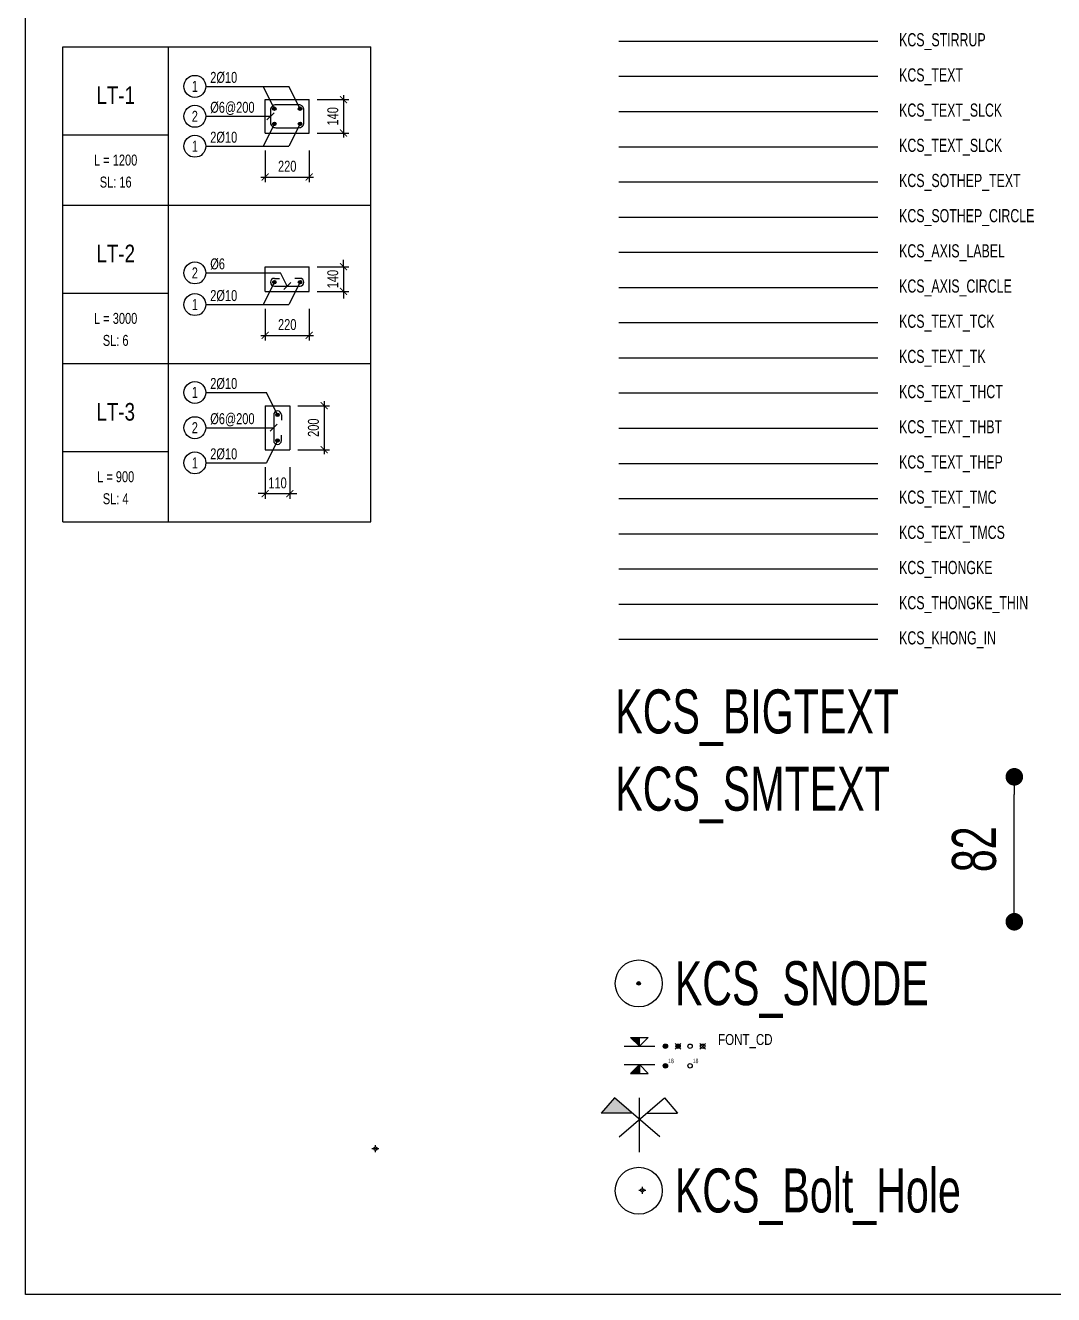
# Model space of a CAD drawing. Header units: inches. Extents: x -3538 to 66114, y -2541134 to 4288.
# Drawn here: x -2991 to 2853, y -7909 to -694 of the extents above; entities that cross this region are included whole.
import ezdxf
from ezdxf.enums import TextEntityAlignment as Align

# ---------------------------------------------------------------- set-up
doc = ezdxf.new("R2010")
doc.units = ezdxf.units.IN
doc.header["$MEASUREMENT"] = 0
doc.linetypes.add('CENTER', pattern=[2, 1.25, -0.25, 0.25, -0.25])
doc.linetypes.add('HIDDEN', pattern=[0.375, 0.25, -0.125])
doc.layers.get('DEFPOINTS').update_dxf_attribs({"color": 87})
for name, color, linetype, plot in [('comments', 6, 'Continuous', False), ('KCS_KHONG_IN', 87, 'Continuous', False), ('KCS_TEXT_SNODE', 199, 'Continuous', False)]:
    doc.layers.add(name, color=color, linetype=linetype, plot=plot)
for name, color, linetype in [('KCS_AXIS', 5, 'CENTER'), ('KCS_AXIS_CIRCLE', 2, 'Continuous'), ('KCS_AXIS_LABEL', 4, 'Continuous'), ('KCS_BORDER', 2, 'Continuous'), ('KCS_CHI', 8, 'Continuous'), ('KCS_DIM', 8, 'Continuous'), ('KCS_HATCH', 253, 'Continuous'), ('KCS_SNODE', 6, 'Continuous'), ('KCS_SOTHEP_CIRCLE', 1, 'Continuous'), ('KCS_SOTHEP_TEXT', 2, 'Continuous'), ('KCS_SSD', 146, 'Continuous'), ('KCS_STEEL', 4, 'Continuous'), ('KCS_STEEL_SNODE', 6, 'Continuous'), ('KCS_STEEL_TOP', 4, 'HIDDEN'), ('KCS_STIRRUP', 30, 'Continuous'), ('KCS_TEXT', 7, 'Continuous'), ('KCS_TEXT_SLCK', 3, 'Continuous'), ('KCS_TEXT_TCK', 4, 'Continuous'), ('KCS_TEXT_THBT', 2, 'Continuous'), ('KCS_TEXT_THCT', 2, 'Continuous'), ('KCS_TEXT_THEP', 7, 'Continuous'), ('KCS_TEXT_TMC', 4, 'Continuous'), ('KCS_TEXT_TMCS', 4, 'Continuous'), ('KCS_THONGKE', 5, 'Continuous'), ('KCS_THONGKE_THIN', 5, 'Continuous')]:
    doc.layers.add(name, color=color, linetype=linetype)
doc.styles.add('FONT_CD', font='arial.ttf', dxfattribs={"width": 0.75})
doc.styles.add('KCS_BIGTEXT', font='3t-unicode.shx', dxfattribs={"width": 0.75})
doc.styles.add('KCS_SMTEXT', font='3t-unicode.shx', dxfattribs={"width": 0.7})
doc.dimstyles.new('KCS_DIM100_10_DOT', dxfattribs={"dimscale": 100, "dimtxt": 2.5, "dimasz": 1, "dimexe": 0, "dimexo": 0, "dimgap": 1, "dimtad": 1, "dimdec": 0, "dimlfac": 0.1, "dimzin": 0, "dimdsep": 46, "dimtxsty": 'KCS_SMTEXT', "dimblk": 'DOT', "dimcen": 0, "dimdle": 1, "dimclrd": 256, "dimclre": 256, "dimclrt": 2, "dimadec": 0, "dimazin": 0, "dimtfac": 1, "dimtdec": 0, "dimtmove": 0, "dimatfit": 2, "dimldrblk": 'DOT', "dimfxl": 0, "dimtolj": 1, "dimtzin": 0, "dimarcsym": 0})

# ---------------------------------------------------------------- blocks, each defined once
blk = doc.blocks.new('KCS_SNODE')
at = {"layer": 'KCS_SNODE'}
blk.add_hatch(color=256, dxfattribs=at).paths.add_polyline_path([(10, 0, 1), (-10, 0, 1)])
blk.add_circle((0, 0), 10, dxfattribs=at)
blk = doc.blocks.new('COS_CD')
at = {"layer": 'KCS_HATCH'}
blk.add_hatch(color=256, dxfattribs=at).paths.add_polyline_path([(37.5, 50), (87.5, 0), (87.5, 50)])
at = {"layer": 'KCS_CHI'}
for p, q in [((0, 0), (175, 0)), ((37.5, 50), (137.5, 50)), ((87.5, 0), (37.5, 50)), ((87.5, 0), (87.5, 50)), ((87.5, 0), (137.5, 50))]:
    blk.add_line(p, q, dxfattribs=at)
blk = doc.blocks.new('Mirror_Symbol')
at = {"layer": 'KCS_CHI'}
blk.add_hatch(color=7, dxfattribs=at).paths.add_polyline_path([(-39.9, 221.5), (-141.7, 308.7), (-216.4, 221.5)])
for p, q in [((-141.7, 308.7), (-216.4, 221.5)), ((115.9, 88.1), (-141.7, 308.7)), ((-115.9, 88.1), (141.7, 308.7)), ((141.7, 308.7), (216.4, 221.5)), ((-39.9, 221.5), (-216.4, 221.5)), ((39.9, 221.5), (216.4, 221.5))]:
    blk.add_line(p, q, dxfattribs=at)
at = {"layer": 'KCS_CHI', "color": 1}
blk.add_line((0, 0), (0, 308.7), dxfattribs=at)
blk = doc.blocks.new('_Dot')
at = {"color": 0, "linetype": 'ByBlock', "lineweight": -2}
blk.add_line((-0.5, 0), (-1, 0), dxfattribs=at)
at = {"color": 0, "linetype": 'ByBlock', "const_width": 0.5}
blk.add_lwpolyline([(-0.25, 0, 1), (0.25, 0, 1)], format="xyb", close=True, dxfattribs=at)
blk = doc.blocks.new('*D92')
at = {"layer": 'DEFPOINTS', "color": 0, "transparency": 16777216}
for p in [(2246.9, -4981.9), (2246.9, -4981.9), (2246.9, -5805.8)]:
    blk.add_point(p, dxfattribs=at)
at = {"layer": 'KCS_DIM', "lineweight": -2, "transparency": 16777216}
blk.add_line((2246.9, -5705.8), (2246.9, -5081.9), dxfattribs=at)
at = {"layer": 'KCS_DIM', "lineweight": -2, "transparency": 16777216, "xscale": 100, "yscale": 100, "zscale": 100}
for p, rotation in [((2246.9, -4981.9), 90), ((2246.9, -5805.8), 270)]:
    blk.add_blockref('_Dot', p, dxfattribs=dict(at, rotation=rotation))
at = {"layer": 'KCS_DIM', "color": 2, "transparency": 16777216, "insert": (2019.3, -5393.8), "char_height": 250, "attachment_point": 5, "rotation": 90, "style": 'KCS_SMTEXT'}
blk.add_mtext('\\A1;82', dxfattribs=at)
blk = doc.blocks.new('KC_SNODE_2')
at = {"layer": 'KCS_STEEL_SNODE', "color": 3}
blk.add_circle((0, 0), 12.5, dxfattribs=at)
blk = doc.blocks.new('KC_SNODE_3')
at = {"layer": 'KCS_STEEL_SNODE'}
blk.add_hatch(color=256, dxfattribs=at).paths.add_polyline_path([(12.5, 0, 1), (-12.5, 0, 1)])
at = {"layer": 'KCS_STEEL_SNODE', "color": 1}
for p, q in [((-15.9, -15.9), (15.9, 15.9)), ((15.9, -15.9), (-15.9, 15.9))]:
    blk.add_line(p, q, dxfattribs=at)
at = {"layer": 'KCS_STEEL_SNODE'}
blk.add_circle((0, 0), 12.5, dxfattribs=at)
blk = doc.blocks.new('KC_SNODE_4')
at = {"layer": 'KCS_STEEL_SNODE', "color": 1}
for p, q in [((-15.9, -15.9), (15.9, 15.9)), ((15.9, -15.9), (-15.9, 15.9))]:
    blk.add_line(p, q, dxfattribs=at)
at = {"layer": 'KCS_STEEL_SNODE', "color": 3}
blk.add_circle((0, 0), 12.5, dxfattribs=at)
blk = doc.blocks.new('COS_CD_IN')
at = {"layer": 'KCS_DIM'}
blk.add_hatch(color=8, dxfattribs=at).paths.add_polyline_path([(87.5, -50), (87.5, 0), (37.5, -50)])
for p, q in [((0, 0), (175, 0)), ((87.5, 0), (37.5, -50)), ((87.5, 0), (87.5, -50)), ((87.5, 0), (137.5, -50)), ((37.5, -50), (137.5, -50))]:
    blk.add_line(p, q, dxfattribs=at)
blk = doc.blocks.new('KC_SNODE')
at = {"layer": 'KCS_STEEL_SNODE'}
blk.add_hatch(color=256, dxfattribs=at).paths.add_polyline_path([(12.5, 0, 1), (-12.5, 0, 1)])
blk.add_circle((0, 0), 12.5, dxfattribs=at)
blk = doc.blocks.new('KCS_Bolt_Hole')
at = {"layer": 'KCS_AXIS'}
for p, q in [((-20, 0), (20, 0)), ((0, -20), (0, 20))]:
    blk.add_line(p, q, dxfattribs=at)
at = {"layer": 'KCS_SSD'}
blk.add_circle((0, 0), 10, dxfattribs=at)
blk = doc.blocks.new('KC_SNODE_WT')
at = {"layer": 'KCS_STEEL_SNODE'}
blk.add_hatch(color=256, dxfattribs=at).paths.add_polyline_path([(12.5, 0, 1), (-12.5, 0, 1)])
blk.add_circle((0, 0), 12.5, dxfattribs=at)
at = {"layer": 'KCS_TEXT_SNODE', "style": 'KCS_SMTEXT', "width": 0.7}
blk.add_attdef('FI', (15, 15), '', height=25, dxfattribs=at)
blk = doc.blocks.new('KC_SNODE_2_WT')
at = {"layer": 'KCS_STEEL_SNODE', "color": 3}
blk.add_circle((0, 0), 12.5, dxfattribs=at)
at = {"layer": 'KCS_TEXT_SNODE', "style": 'KCS_SMTEXT', "width": 0.7}
blk.add_attdef('FI', (15, 15), '', height=25, dxfattribs=at)
blk = doc.blocks.new('_ArchTick')
at = {"color": 0, "linetype": 'ByBlock', "const_width": 0.15}
blk.add_lwpolyline([(-0.5, -0.5), (0.5, 0.5)], dxfattribs=at)
blk = doc.blocks.new('LT_TYPE_2')
at = {"layer": 'KCS_BORDER'}
for p, q in [((0, 0), (1750, 0)), ((0, -900), (0, 0)), ((1750, -900), (1750, 0)), ((1150, -350), (1400, -350)), ((1150, -490), (1150, -350)), ((1400, -490), (1400, -350)), ((1150, -490), (1400, -490)), ((0, -900), (1750, -900))]:
    blk.add_line(p, q, dxfattribs=at)
at = {"layer": 'KCS_CHI'}
for p, q in [((600, -900), (600, 0)), ((812.5, -385), (1237.5, -385)), ((1275, -460), (1237.5, -385)), ((0, -500), (600, -500)), ((1202, -438), (1138.5, -565)), ((1348, -438), (1284.5, -565)), ((812.5, -565), (1284.5, -565))]:
    blk.add_line(p, q, dxfattribs=at)
at = {"layer": 'KCS_CHI', "color": 3}
blk.add_line((1255, -480), (1295, -440), dxfattribs=at)
at = {"layer": 'KCS_DIM'}
for p, q in [((1445, -350), (1625, -350)), ((1595, -350), (1595, -310)), ((1595, -350), (1595, -490)), ((1445, -490), (1625, -490)), ((1595, -490), (1595, -530)), ((1150, -590), (1150, -770)), ((1400, -590), (1400, -770)), ((1125, -740), (1425, -740))]:
    blk.add_line(p, q, dxfattribs=at)
at = {"layer": 'KCS_SOTHEP_CIRCLE'}
for centre in [(750, -385), (750, -565)]:
    blk.add_circle(centre, 62.5, dxfattribs=at)
at = {"layer": 'KCS_STIRRUP'}
for p, q in [((1202, -416), (1232, -416)), ((1348, -416), (1318, -416)), ((1202, -460), (1348, -460))]:
    blk.add_line(p, q, dxfattribs=at)
for centre, start, end in [((1202, -438), 90, 270), ((1348, -438), 270, 90)]:
    blk.add_arc(centre, 22, start, end, dxfattribs=at)
at = {"layer": 'KCS_DIM', "xscale": 40, "yscale": 40, "zscale": 40}
for p, rotation in [((1595, -350), 270), ((1595, -490), 90), ((1150, -740), 180)]:
    blk.add_blockref('_ArchTick', p, dxfattribs=dict(at, rotation=rotation))
blk.add_blockref('_ArchTick', (1400, -740), dxfattribs=at)
at = {"layer": 'KCS_STEEL'}
for p in [(1202, -438), (1348, -438)]:
    blk.add_blockref('KCS_SNODE', p, dxfattribs=at)
at = {"layer": 'KCS_SOTHEP_TEXT', "style": 'KCS_SMTEXT', "width": 0.75}
for s, p in [('2', (750, -385)), ('1', (750, -565))]:
    blk.add_text(s, height=62.5, dxfattribs=at).set_placement(p, align=Align.MIDDLE_CENTER)
at = {"layer": 'KCS_TEXT', "style": 'KCS_SMTEXT', "width": 0.75}
for tag, p in [('LT_STEEL_2', (837.5, -365)), ('LT_STEEL_1', (837.5, -545))]:
    blk.add_attdef(tag, p, '', height=62.5, dxfattribs=at)
blk.add_attdef('LT_H', text='', height=62.5, rotation=90, dxfattribs=at).set_placement((1565, -420), align=Align.CENTER)
for tag, p in [('LT_L', (300, -675)), ('LT_B', (1275, -710)), ('LT_SL', (300, -800))]:
    blk.add_attdef(tag, text='', height=62.5, dxfattribs=at).set_placement(p, align=Align.CENTER)
at = {"layer": 'KCS_TEXT_TCK', "color": 4, "style": 'KCS_BIGTEXT', "width": 0.8}
blk.add_attdef('LT_NAME', text='', height=100, dxfattribs=at).set_placement((300, -324.8), align=Align.CENTER)
blk = doc.blocks.new('LT_TYPE_3')
at = {"layer": 'KCS_BORDER'}
for p, q in [((0, 0), (1750, 0)), ((0, -900), (0, 0)), ((1750, -900), (1750, 0)), ((1150, -240), (1150, -490)), ((1150, -240), (1290, -240)), ((1290, -240), (1290, -490)), ((1150, -490), (1290, -490)), ((0, -900), (1750, -900))]:
    blk.add_line(p, q, dxfattribs=at)
at = {"layer": 'KCS_CHI'}
for p, q in [((600, -900), (600, 0)), ((812.5, -165), (1156.5, -165)), ((1220, -292), (1156.5, -165)), ((812.5, -365), (1198, -365)), ((0, -500), (600, -500)), ((1220, -438), (1156.5, -565)), ((812.6, -565), (1156.5, -565))]:
    blk.add_line(p, q, dxfattribs=at)
at = {"layer": 'KCS_CHI', "color": 3}
blk.add_line((1178, -385), (1218, -345), dxfattribs=at)
at = {"layer": 'KCS_DIM'}
for p, q in [((1485, -215), (1485, -515)), ((1335, -240), (1515, -240)), ((1335, -490), (1515, -490)), ((1150, -590), (1150, -770)), ((1290, -590), (1290, -770)), ((1150, -740), (1110, -740)), ((1150, -740), (1290, -740)), ((1290, -740), (1330, -740))]:
    blk.add_line(p, q, dxfattribs=at)
at = {"layer": 'KCS_SOTHEP_CIRCLE'}
for centre in [(750, -165), (750, -365), (750.1, -565)]:
    blk.add_circle(centre, 62.5, dxfattribs=at)
at = {"layer": 'KCS_STIRRUP'}
for p, q in [((1198, -292), (1198, -438)), ((1242, -292), (1242, -322)), ((1242, -438), (1242, -408))]:
    blk.add_line(p, q, dxfattribs=at)
for centre, start, end in [((1220, -292), 0, 180), ((1220, -438), 180, 0)]:
    blk.add_arc(centre, 22, start, end, dxfattribs=at)
at = {"layer": 'KCS_DIM', "xscale": 40, "yscale": 40, "zscale": 40}
for p, rotation in [((1485, -240), 90), ((1485, -490), 270), ((1290, -740), 180)]:
    blk.add_blockref('_ArchTick', p, dxfattribs=dict(at, rotation=rotation))
blk.add_blockref('_ArchTick', (1150, -740), dxfattribs=at)
at = {"layer": 'KCS_STEEL', "rotation": 270}
for p in [(1220, -292), (1220, -438)]:
    blk.add_blockref('KCS_SNODE', p, dxfattribs=at)
at = {"layer": 'KCS_SOTHEP_TEXT', "style": 'KCS_SMTEXT', "width": 0.75}
for s, p in [('1', (750, -165)), ('2', (750, -365)), ('1', (750.1, -565))]:
    blk.add_text(s, height=62.5, dxfattribs=at).set_placement(p, align=Align.MIDDLE_CENTER)
at = {"layer": 'KCS_TEXT', "style": 'KCS_SMTEXT', "width": 0.75}
for tag, p in [('LT_STEEL_1A', (837.5, -145)), ('LT_STEEL_2', (837.5, -345)), ('LT_STEEL_1', (837.5, -545))]:
    blk.add_attdef(tag, p, '', height=62.5, dxfattribs=at)
blk.add_attdef('LT_H', text='', height=62.5, rotation=90, dxfattribs=at).set_placement((1455, -365), align=Align.CENTER)
for tag, p in [('LT_L', (300, -675)), ('LT_B', (1220, -710)), ('LT_SL', (300, -800))]:
    blk.add_attdef(tag, text='', height=62.5, dxfattribs=at).set_placement(p, align=Align.CENTER)
at = {"layer": 'KCS_TEXT_TCK', "color": 4, "style": 'KCS_BIGTEXT', "width": 0.8}
blk.add_attdef('LT_NAME', text='', height=100, dxfattribs=at).set_placement((300, -324.8), align=Align.CENTER)
blk = doc.blocks.new('LT_TYPE_1')
at = {"layer": 'KCS_BORDER'}
for p, q in [((0, 0), (1750, 0)), ((0, -900), (0, 0)), ((1750, -900), (1750, 0)), ((1150, -300), (1400, -300)), ((1150, -490), (1150, -300)), ((1400, -490), (1400, -300)), ((1150, -490), (1400, -490)), ((0, -900), (1750, -900))]:
    blk.add_line(p, q, dxfattribs=at)
at = {"layer": 'KCS_CHI'}
for p, q in [((600, -900), (600, 0)), ((812.5, -225), (1284.5, -225)), ((1202, -352), (1138.5, -225)), ((1348, -352), (1284.5, -225)), ((812.5, -395), (1180, -395)), ((0, -500), (600, -500)), ((1202, -438), (1138.5, -565)), ((1348, -438), (1284.5, -565)), ((812.5, -565), (1284.5, -565))]:
    blk.add_line(p, q, dxfattribs=at)
at = {"layer": 'KCS_CHI', "color": 3}
blk.add_line((1160, -415), (1200, -375), dxfattribs=at)
at = {"layer": 'KCS_DIM'}
for p, q in [((1595, -275), (1595, -515)), ((1445, -300), (1625, -300)), ((1445, -490), (1625, -490)), ((1150, -590), (1150, -770)), ((1400, -590), (1400, -770)), ((1125, -740), (1425, -740))]:
    blk.add_line(p, q, dxfattribs=at)
at = {"layer": 'KCS_SOTHEP_CIRCLE'}
for centre in [(750, -225), (750, -395), (750, -565)]:
    blk.add_circle(centre, 62.5, dxfattribs=at)
at = {"layer": 'KCS_STIRRUP'}
blk.add_lwpolyline([(1180, -360), (1180, -430, 0.414214), (1210, -460), (1340, -460, 0.414214), (1370, -430), (1370, -360, 0.414214), (1340, -330), (1210, -330, 0.414214), (1180, -360)], format="xyb", dxfattribs=at)
at = {"layer": 'KCS_DIM', "xscale": 40, "yscale": 40, "zscale": 40}
for p, rotation in [((1595, -300), 90), ((1595, -490), 270), ((1150, -740), 180)]:
    blk.add_blockref('_ArchTick', p, dxfattribs=dict(at, rotation=rotation))
blk.add_blockref('_ArchTick', (1400, -740), dxfattribs=at)
at = {"layer": 'KCS_STEEL'}
for p in [(1202, -352), (1348, -352), (1202, -438), (1348, -438)]:
    blk.add_blockref('KCS_SNODE', p, dxfattribs=at)
at = {"layer": 'KCS_SOTHEP_TEXT', "style": 'KCS_SMTEXT', "width": 0.75}
for s, p in [('1', (750, -225)), ('2', (750, -395)), ('1', (750, -565))]:
    blk.add_text(s, height=62.5, dxfattribs=at).set_placement(p, align=Align.MIDDLE_CENTER)
at = {"layer": 'KCS_TEXT', "style": 'KCS_SMTEXT', "width": 0.75}
for tag, p in [('LT_STEEL_1A', (837.5, -205)), ('LT_STEEL_2', (837.5, -375)), ('LT_STEEL_1', (837.5, -545))]:
    blk.add_attdef(tag, p, '', height=62.5, dxfattribs=at)
blk.add_attdef('LT_H', text='', height=62.5, rotation=90, dxfattribs=at).set_placement((1565, -395), align=Align.CENTER)
for tag, p in [('LT_L', (300, -675)), ('LT_B', (1275, -710)), ('LT_SL', (300, -800))]:
    blk.add_attdef(tag, text='', height=62.5, dxfattribs=at).set_placement(p, align=Align.CENTER)
at = {"layer": 'KCS_TEXT_TCK', "color": 4, "style": 'KCS_BIGTEXT', "width": 0.8}
blk.add_attdef('LT_NAME', text='', height=100, dxfattribs=at).set_placement((300, -324.8), align=Align.CENTER)
blk = doc.blocks.new('KCS_STYLE')
at = {"layer": 'KCS_AXIS_CIRCLE'}
blk.add_line((0, -2200), (1470.5, -2200), dxfattribs=at)
at = {"layer": 'KCS_AXIS_LABEL'}
blk.add_line((0, -2000), (1470.5, -2000), dxfattribs=at)
at = {"layer": 'KCS_CHI'}
blk.add_line((0, -1200), (1470.5, -1200), dxfattribs=at)
at = {"layer": 'KCS_KHONG_IN'}
blk.add_line((0, -4200), (1470.5, -4200), dxfattribs=at)
at = {"layer": 'KCS_SNODE'}
for centre in [(112.3, -6156.2), (112.3, -7334.5)]:
    blk.add_circle(centre, 133.4, dxfattribs=at)
at = {"layer": 'KCS_SOTHEP_CIRCLE'}
blk.add_line((0, -1800), (1470.5, -1800), dxfattribs=at)
at = {"layer": 'KCS_SOTHEP_TEXT'}
blk.add_line((0, -1600), (1470.5, -1600), dxfattribs=at)
at = {"layer": 'KCS_STIRRUP'}
blk.add_line((0, -800), (1470.5, -800), dxfattribs=at)
at = {"layer": 'KCS_TEXT'}
blk.add_line((0, -1000), (1470.5, -1000), dxfattribs=at)
at = {"layer": 'KCS_TEXT_SLCK'}
blk.add_line((0, -1400), (1470.5, -1400), dxfattribs=at)
at = {"layer": 'KCS_TEXT_TCK'}
blk.add_line((0, -2400), (1470.5, -2400), dxfattribs=at)
at = {"layer": 'KCS_TEXT_THBT'}
blk.add_line((0, -3000), (1470.5, -3000), dxfattribs=at)
at = {"layer": 'KCS_TEXT_THCT'}
blk.add_line((0, -2800), (1470.5, -2800), dxfattribs=at)
at = {"layer": 'KCS_TEXT_THEP'}
blk.add_line((0, -3200), (1470.5, -3200), dxfattribs=at)
at = {"layer": 'KCS_TEXT_TMC'}
blk.add_line((0, -3400), (1470.5, -3400), dxfattribs=at)
at = {"layer": 'KCS_TEXT_TMCS'}
blk.add_line((0, -3600), (1470.5, -3600), dxfattribs=at)
at = {"layer": 'KCS_THONGKE'}
for p, q in [((0, -2600), (1470.5, -2600)), ((0, -3800), (1470.5, -3800))]:
    blk.add_line(p, q, dxfattribs=at)
at = {"layer": 'KCS_THONGKE_THIN'}
blk.add_line((0, -4000), (1470.5, -4000), dxfattribs=at)
for name, p in [('COS_CD', (28.5, -6513.2)), ('KC_SNODE_3', (335.8, -6513.2)), ('KC_SNODE_4', (475.6, -6513.2))]:
    blk.add_blockref(name, p)
at = {"layer": 'KCS_CHI'}
for name, p in [('COS_CD_IN', (28.5, -6617.5)), ('Mirror_Symbol', (116, -7115.7))]:
    blk.add_blockref(name, p, dxfattribs=at)
at = {"layer": 'KCS_SNODE'}
blk.add_blockref('KCS_SNODE', (112.3, -6156.2), dxfattribs=at)
at = {"layer": 'KCS_SSD'}
blk.add_blockref('KCS_Bolt_Hole', (133, -7332.1), dxfattribs=at)
at = {"layer": 'KCS_STEEL_SNODE'}
for name, p in [('KC_SNODE', (263.9, -6513.2)), ('KC_SNODE_2', (403.8, -6513.2))]:
    blk.add_blockref(name, p, dxfattribs=at)
for name, p in [('KC_SNODE_WT', (263.9, -6624.6)), ('KC_SNODE_2_WT', (403.8, -6624.6))]:
    blk.add_blockref(name, p, dxfattribs=at).add_auto_attribs({'FI': '18'})
at = {"layer": 'KCS_AXIS_CIRCLE', "style": 'KCS_SMTEXT', "width": 0.7}
blk.add_text('KCS_AXIS_CIRCLE', height=75, dxfattribs=at).set_placement((1592.3, -2229.6))
at = {"layer": 'KCS_AXIS_LABEL', "style": 'KCS_SMTEXT', "width": 0.7}
blk.add_text('KCS_AXIS_LABEL', height=75, dxfattribs=at).set_placement((1592.3, -2029.6))
at = {"layer": 'KCS_CHI', "style": 'KCS_SMTEXT', "width": 0.7}
blk.add_text('KCS_TEXT_SLCK', height=75, dxfattribs=at).set_placement((1592.3, -1229.6))
at = {"layer": 'KCS_KHONG_IN', "style": 'KCS_SMTEXT', "width": 0.7}
blk.add_text('KCS_KHONG_IN', height=75, dxfattribs=at).set_placement((1592.3, -4229.6))
at = {"layer": 'KCS_SNODE', "style": 'KCS_SMTEXT', "width": 0.7}
for s, p in [('KCS_SNODE', (317.3, -6280)), ('KCS_Bolt_Hole', (317.3, -7458.2))]:
    blk.add_text(s, height=250, dxfattribs=at).set_placement(p)
at = {"layer": 'KCS_SOTHEP_CIRCLE', "style": 'KCS_SMTEXT', "width": 0.7}
blk.add_text('KCS_SOTHEP_CIRCLE', height=75, dxfattribs=at).set_placement((1592.3, -1829.6))
at = {"layer": 'KCS_SOTHEP_TEXT', "style": 'KCS_SMTEXT', "width": 0.7}
blk.add_text('KCS_SOTHEP_TEXT', height=75, dxfattribs=at).set_placement((1592.3, -1629.6))
at = {"layer": 'KCS_STIRRUP', "style": 'KCS_SMTEXT', "width": 0.7}
blk.add_text('KCS_STIRRUP', height=75, dxfattribs=at).set_placement((1592.3, -829.6))
at = {"layer": 'KCS_TEXT'}
for s, height, style, width, p in [('KCS_TEXT', 75, 'KCS_SMTEXT', 0.7, (1592.3, -1029.6)), ('FONT_CD', 62.5, 'FONT_CD', 0.75, (563.5, -6506.3))]:
    blk.add_text(s, height=height, dxfattribs=dict(at, style=style, width=width)).set_placement(p)
at = {"layer": 'KCS_TEXT_SLCK', "style": 'KCS_SMTEXT', "width": 0.7}
blk.add_text('KCS_TEXT_SLCK', height=75, dxfattribs=at).set_placement((1592.3, -1429.6))
at = {"layer": 'KCS_TEXT_TCK', "style": 'KCS_SMTEXT', "width": 0.7}
blk.add_text('KCS_TEXT_TCK', height=75, dxfattribs=at).set_placement((1592.3, -2429.6))
at = {"layer": 'KCS_TEXT_THBT', "style": 'KCS_SMTEXT', "width": 0.7}
blk.add_text('KCS_TEXT_THBT', height=75, dxfattribs=at).set_placement((1592.3, -3029.6))
at = {"layer": 'KCS_TEXT_THCT', "style": 'KCS_SMTEXT', "width": 0.7}
for s, height, p in [('KCS_TEXT_THCT', 75, (1592.3, -2829.6)), ('KCS_SMTEXT', 250, (-21.2, -5174.4))]:
    blk.add_text(s, height=height, dxfattribs=at).set_placement(p)
at = {"layer": 'KCS_TEXT_THCT', "color": 4, "style": 'KCS_SMTEXT', "width": 0.7}
blk.add_text('KCS_BIGTEXT', height=250, dxfattribs=at).set_placement((-21.2, -4735.2))
at = {"layer": 'KCS_TEXT_THEP', "style": 'KCS_SMTEXT', "width": 0.7}
blk.add_text('KCS_TEXT_THEP', height=75, dxfattribs=at).set_placement((1592.3, -3229.6))
at = {"layer": 'KCS_TEXT_TMC', "style": 'KCS_SMTEXT', "width": 0.7}
blk.add_text('KCS_TEXT_TMC', height=75, dxfattribs=at).set_placement((1592.3, -3429.6))
at = {"layer": 'KCS_TEXT_TMCS', "style": 'KCS_SMTEXT', "width": 0.7}
blk.add_text('KCS_TEXT_TMCS', height=75, dxfattribs=at).set_placement((1592.3, -3629.6))
at = {"layer": 'KCS_THONGKE', "style": 'KCS_SMTEXT', "width": 0.7}
for s, p in [('KCS_TEXT_TK', (1592.3, -2629.6)), ('KCS_THONGKE', (1592.3, -3829.6))]:
    blk.add_text(s, height=75, dxfattribs=at).set_placement(p)
at = {"layer": 'KCS_THONGKE_THIN', "style": 'KCS_SMTEXT', "width": 0.7}
blk.add_text('KCS_THONGKE_THIN', height=75, dxfattribs=at).set_placement((1592.3, -4029.6))
at = {"layer": 'KCS_DIM'}
dim = blk.add_linear_dim(base=(2246.9, -4981.9), p1=(2246.9, -5805.8), p2=(2246.9, -4981.9), angle=90, dimstyle='KCS_DIM100_10_DOT', dxfattribs=at)
dim.commit()
dim.dimension.update_dxf_attribs({"geometry": '*D92', "text_midpoint": (2019.3, -5393.8)})

msp = doc.modelspace()

# ---------------------------------------------------------------- linework, layer by layer
at = {"layer": 'comments'}
msp.add_lwpolyline([(-2991, 3860.9), (8244.2, 3860.9), (8244.2, -7909.1), (-2991, -7909.1)], close=True, dxfattribs=at)

# ---------------------------------------------------------------- block references
at = {"layer": 'KCS_BORDER'}
for name, p, values in [('LT_TYPE_1', (-2777.8, -816.1), {'LT_STEEL_1A': '2%%c10', 'LT_STEEL_2': '%%c6@200', 'LT_STEEL_1': '2%%c10', 'LT_B': '220', 'LT_H': '140', 'LT_SL': 'SL: 16', 'LT_L': 'L = 1200', 'LT_NAME': 'LT-1'}), ('LT_TYPE_2', (-2777.8, -1716.1), {'LT_STEEL_2': '%%c6', 'LT_STEEL_1': '2%%c10', 'LT_B': '220', 'LT_H': '140', 'LT_SL': 'SL: 6', 'LT_L': 'L = 3000', 'LT_NAME': 'LT-2'}), ('LT_TYPE_3', (-2777.8, -2616.1), {'LT_STEEL_2': '%%C6@200', 'LT_STEEL_1': '2%%c10', 'LT_B': '110', 'LT_H': '200', 'LT_SL': 'SL: 4', 'LT_L': 'L = 900', 'LT_NAME': 'LT-3', 'LT_STEEL_1A': '2%%c10'})]:
    msp.add_blockref(name, p, dxfattribs=at).add_auto_attribs(values)
at = {"layer": 'KCS_SSD'}
msp.add_blockref('KCS_Bolt_Hole', (-1001.2, -7079.1), dxfattribs=at)
at = {"layer": 'KCS_STEEL_TOP'}
msp.add_blockref('KCS_STYLE', (382.9, 16.2), dxfattribs=at)

doc.saveas('drawing.dxf')
